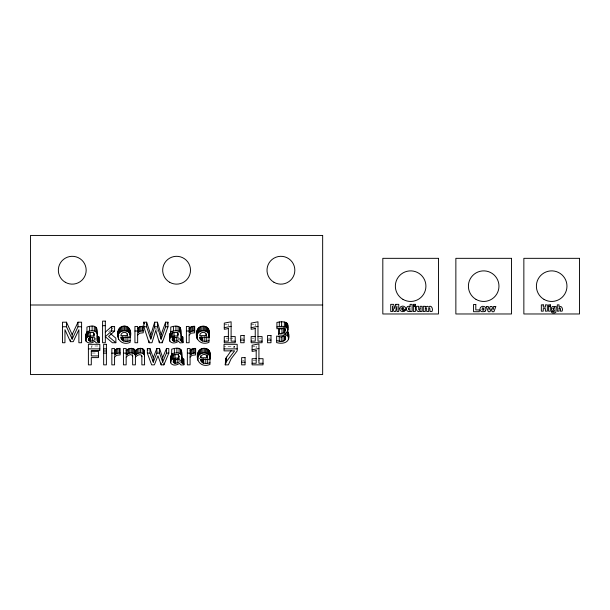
<?xml version="1.0" encoding="UTF-8"?>
<svg xmlns="http://www.w3.org/2000/svg" width="610" height="610" viewBox="0 0 610 610"><rect width="100%" height="100%" fill="white"/><g stroke="black" fill="none" stroke-linecap="round" stroke-linejoin="round"><path stroke-width="0.46" stroke-dasharray="3.05 2.29" d="M233.462 347.715L234.575 346.312L224.038 346.312M108.542 331.924L110.562 330.094M111.241 329.491L113.262 327.661M224.274 324.764L227.545 324.123M251.145 324.764L254.423 324.123M252.105 346.884L255.376 346.244M226.096 338.176L228.826 338.176M229.734 338.176L234.286 338.176M241.545 338.176L243.253 338.176M252.06 338.176L253.882 338.176M259.341 338.176L261.164 338.176M268.423 338.176L270.131 338.176M97.928 346.007L91.294 346.007L91.294 347.83M92.186 353.037L97.562 353.037M242.498 360.296L244.206 360.296M253.013 360.296L259.387 360.296M180.064 338.337L179.37 338.009L179.37 340.746M179.805 359.58L181.025 360.457M96.258 338.337L95.564 338.009L95.564 340.746M198.936 357.917L199.851 358.848M118.485 334.745L119.141 335.797M156.518 328.493L157.555 332.015M256.192 346.083L256.192 347.906M255.239 323.963L255.239 325.786M234.575 346.312L234.575 348.135M228.369 323.963L228.369 325.786M180.324 360.129L180.324 362.866M171.639 360.563L171.639 362.393M157.975 351.215L157.975 353.952M155.748 327.677L155.748 329.499"/><path stroke-width="0.91" d="M130.136 330.673L130.159 342.362C120.383 346.693 113.704 335.523 119.804 327.883C126.514 322.415 132.789 330.162 130.212 337.208L120.742 337.208C121.192 341.89 126.773 341.943 130.159 340.677M130.212 332.648L130.227 331.985M209.055 332.648C210.336 326.205 201.056 323.925 197.838 328.798C193.195 337.101 199.744 346.198 209.001 342.362L209.001 336.11M209.001 340.677C205.616 341.943 200.034 341.89 199.584 337.208L209.055 337.208L208.978 330.673M210.008 354.768C211.289 348.325 202.009 346.045 198.791 350.918C194.148 359.221 200.698 368.318 209.954 364.483L209.931 352.793M210.023 354.105L210.008 359.328L200.537 359.328C200.987 364.01 206.569 364.063 209.954 362.798M117.959 336.819L118.073 330.986M196.801 336.819C196.267 330.01 208.132 328.226 208.978 335.233M197.754 358.939C197.228 351.368 210.785 350.643 210.023 358.672M288.454 339.381L288.271 336.796L287.34 335.584L287.34 331.024L288.271 332.229C291.26 341.63 284.55 344.696 276.643 342.622L276.643 336.072L281.263 336.979L284.435 336.087L284.435 340.647L281.263 341.539L276.643 340.632M87.718 332.275L85.774 334.326L85.957 341.066C87.985 343.948 92.262 343.209 94.695 341.249L96.258 342.896L99.178 342.66L98.98 336.926L97.379 336.514L97.02 335.142M85.644 339.793L85.774 334.326M169.458 339.793L169.588 334.326L170.617 332.846L170.617 337.406L169.588 338.885L169.763 341.066C171.799 343.948 176.069 343.209 178.501 341.249L180.064 342.896L182.985 342.66L182.786 336.926L181.185 336.514L180.827 335.142M170.411 361.913L171.57 359.526L171.57 354.967L170.411 357.346L170.716 363.186C172.752 366.069 177.022 365.329 179.454 363.369L181.025 365.016L183.938 364.788L183.747 359.046L182.138 358.634L181.78 357.262M287.34 335.584L283.627 334.074C288.698 333.426 289.125 326.754 287.013 323.239C284.176 321.073 280.165 321.783 276.917 322.431L276.917 328.851L279.273 328.18L283.063 328.104L284.229 328.569L285.16 330.406C284.946 333.624 280.913 333.479 278.534 333.54M284.435 340.647L285.35 339.625L285.655 336.522M200.66 357.735C200.637 354.784 204.434 353.48 206.508 355.279L207.286 357.735L200.66 357.735L200.66 355.904M231.22 350.521L225.715 358.558L225.227 364.856L228.369 364.856L231.037 358.901L237.176 350.872L237.176 344.315L224.038 344.315L224.038 350.872L234.575 350.872L226.371 361.631L225.227 364.856M118.073 335.546C119.087 328.881 130.99 329.232 130.227 336.552M150.807 334.821L154.665 322.194L157.464 322.194L161.116 334.646L161.116 339.206L165.623 326.754L165.623 322.194L167.986 322.194L167.986 326.754L162.252 342.736L159.355 342.736L155.748 330.414L151.974 342.736L149.092 342.736L143.823 326.754L143.823 322.194L146.621 322.194L150.807 334.821L150.807 338.466M154.665 322.194L154.665 326.754L150.807 339.381L146.621 326.754L146.621 322.194M167.353 323.971L167.986 322.194M161.116 334.646L165.623 322.194M153.285 357.651L156.839 348.569L159.568 348.569L162.679 357.651L162.679 362.21L166.454 353.129L166.454 348.569L168.795 348.569L168.795 353.129L163.892 364.856L161.154 364.856L157.975 355.775L154.376 364.856L151.623 364.856L147.323 353.129L147.323 348.569L149.991 348.569L153.285 357.651L153.285 362.21L156.839 353.129L156.839 348.569M162.679 357.651L166.454 348.569M72.163 334.562L77.996 322.194L81.595 322.194L81.595 342.736L78.881 342.736L78.881 329.736L73.238 341.669L70.432 341.669L64.957 329.705L64.957 342.736L62.464 342.736L62.464 322.194L66.49 322.194L72.163 334.562L72.163 339.122L77.996 326.754L77.996 322.194M85.774 338.885C87.184 335.721 91.424 335.965 94.291 335.805L94.291 333.983M114.573 350.773L116.556 348.92L120.147 348.363L120.147 354.913L116.525 355.325L114.573 357.125M120.147 352.923L116.556 353.487L114.573 355.333L114.573 348.569L111.843 348.569L111.843 364.856L114.573 364.856L114.573 356.858M137.654 328.653L139.644 326.8L143.228 326.243L143.228 332.793L139.606 333.205L137.654 335.004M143.228 330.803L139.644 331.367L137.654 333.212L137.654 326.449L134.932 326.449L134.932 342.736L137.654 342.736L137.654 333.883M189.123 328.653L191.113 326.8L194.697 326.243L194.697 332.793L191.075 333.205L189.123 335.004M194.697 330.803L191.113 331.367L189.123 333.212L189.123 326.449L186.401 326.449L186.401 342.736L189.123 342.736L189.123 334.737M190.076 350.773L192.066 348.92L195.65 348.363L195.65 354.913L192.036 355.325L190.076 357.125M195.65 352.923L192.066 353.487L190.076 355.333L190.076 348.569L187.354 348.569L187.354 364.856L190.076 364.856L190.076 356.004M144.6 356.324L144.326 354.867C142.404 351.695 137.341 352.588 135.389 355.333L135.389 350.773C137.341 348.028 142.404 347.136 144.326 350.308L144.6 364.856L141.863 364.856L141.863 355.744M126.163 350.773C128.237 347.891 133.704 347.12 135.389 350.773M135.389 355.333C133.704 351.688 128.237 352.458 126.163 355.333L126.163 348.569L123.433 348.569L123.433 364.856L126.163 364.856L126.163 356.804M105.316 332.137L111.676 326.449L114.611 326.449L114.611 331.009L108.542 336.484L115.87 342.736L115.87 338.176L110.54 333.632M114.611 331.009L111.676 331.009L105.316 336.705L112.385 342.736L115.87 342.736M135.389 356.995L137.662 355.241L139.827 354.654L141.352 355.157L141.863 356.659M126.163 356.995L128.443 355.233L130.571 354.639L132.126 355.15L132.652 356.659M285.655 338.344C285.51 334.921 281.058 334.966 278.534 334.974L278.534 328.973L281.972 328.767L284.359 327.745L284.359 332.305M170.617 337.406L174.041 336.064L178.097 335.805L178.097 332.564M171.57 359.526L174.994 358.184L179.058 357.925L179.058 356.103M92.484 340.975L94.291 340.09L94.291 337.055L89.754 337.704L88.374 339.442L89.83 341.135L92.484 340.975L92.484 337.322M176.298 340.975L178.097 340.09L178.097 337.055L173.56 337.704L172.18 339.442L173.636 341.135L176.298 340.975L176.298 337.322M179.058 359.176L174.521 359.824L173.484 360.586L173.309 362.271L175.512 363.392L179.058 362.21L179.058 358.566M98.98 336.926L98.98 341.486L97.379 341.074C97.135 331.543 99.346 322.919 86.948 327.059L86.948 333.388L89.365 332.61L92.781 332.473L93.62 332.862L94.291 334.387M86.948 331.626C90.089 330.643 96.845 329.446 97.02 334.387M182.786 336.926L182.786 341.486L181.635 341.417L180.918 340.502C181.658 330.3 182.466 323.422 170.754 327.059L170.754 333.388L173.171 332.61L176.587 332.473L177.426 332.862L178.097 334.387M170.754 331.626C173.896 330.643 180.651 329.446 180.827 334.387M183.747 359.046L183.747 363.606L182.138 363.194C181.894 353.663 184.113 345.039 171.707 349.179L171.707 355.508L174.125 354.73L177.548 354.593L178.387 354.982L179.058 356.507M171.707 353.747C174.849 352.763 181.605 351.566 181.78 356.507M276.917 326.99C280.356 326.266 287.272 325.115 287.897 330.056M228.369 328.523L224.274 329.324L224.274 323.117L231.106 321.79L231.106 341.142L235.201 341.142M255.239 328.523L251.145 329.324L251.145 323.117L257.977 321.79L257.977 341.142L262.071 341.142M256.192 350.643L252.105 351.444L252.105 345.237L258.937 343.91L258.937 363.263L263.032 363.263M224.274 327.684L231.106 326.358M251.145 327.684L257.977 326.358M252.105 349.804L258.937 348.478M30.5 305L322.659 305M102.594 325.687L105.316 325.687M62.464 326.754L66.49 326.754L72.163 339.122M77.996 326.754L81.595 326.754M143.823 326.754L146.621 326.754M154.665 326.754L157.464 326.754L161.116 339.206M165.623 326.754L167.986 326.754M134.932 331.009L137.654 331.009M186.401 331.009L189.123 331.009M127.49 335.607L120.864 335.607C120.833 332.663 124.631 331.36 126.705 333.159L127.49 335.607L127.49 333.784M206.333 335.607L199.706 335.607C199.676 332.663 203.473 331.36 205.547 333.159L206.333 335.607L206.333 333.784M228.369 336.575L224.274 336.575L224.274 342.736L235.201 342.736L235.201 336.575L231.106 336.575M255.239 336.575L251.145 336.575L251.145 342.736L262.071 342.736L262.071 336.575L257.977 336.575M240.691 340.075L244.107 340.075M267.569 340.075L270.985 340.075M224.274 341.142L228.369 341.142L228.369 328.47M251.145 341.142L255.239 341.142L255.239 328.47M88.389 348.874L99.826 348.874M103.654 348.874L106.384 348.874M224.038 348.874L237.176 348.874M103.654 351.002L106.384 351.002M91.294 351.368L98.454 351.368L98.454 357.605L91.294 357.605L91.294 364.856L88.389 364.856L88.389 344.315L99.826 344.315L99.826 350.567L91.294 350.567L91.294 355.927L98.454 355.927M103.654 353.129L106.384 353.129M111.843 353.129L114.573 353.129M123.433 353.129L126.163 353.129M147.323 353.129L149.991 353.129L153.285 362.21M156.839 353.129L159.568 353.129L162.679 362.21M166.454 353.129L168.795 353.129M187.354 353.129L190.076 353.129M256.192 358.695L252.105 358.695L252.105 364.856L263.032 364.856L263.032 358.695L258.937 358.695M241.644 362.195L245.06 362.195M252.105 363.263L256.192 363.263L256.192 350.59M147.323 348.569L147.94 350.247M143.823 322.194L144.41 323.971M169.458 335.225L169.763 341.066M182.786 341.486L182.985 342.66M183.747 363.606L183.938 364.788M98.98 341.486L99.178 342.66M287.798 324.627L287.63 331.367M180.827 339.701L180.918 340.502M196.801 332.259L197.327 339.305M197.754 354.379L197.884 355.683M288.576 333.746L288.576 338.314M288.271 332.229L288.271 336.796M287.508 323.872L287.508 328.439M287.013 323.239L287.013 327.799M286.326 322.721L286.326 327.28M285.793 332.854L285.793 334.676M285.45 322.316L285.45 326.876M285.35 335.98L285.35 339.625M285.16 328.577L285.16 330.406M284.809 328.119L284.809 331.771M284.367 322.027L284.367 326.586M283.741 328.18L283.741 332.747M283.025 336.758L283.025 341.318M281.972 328.767L281.972 333.334M281.622 321.79L281.622 326.358M281.263 336.979L281.263 341.539M279.487 328.965L279.487 333.525M279.304 321.95L279.304 326.51M279.258 336.75L279.258 341.31M226.371 357.071L226.371 361.631M225.715 358.558L225.715 363.118M209.649 351.642L209.649 356.202M209.192 350.643L209.192 355.211M209.07 331.985L209.055 337.208M208.696 329.522L208.696 334.082M208.536 349.812L208.536 354.372M208.231 328.523L208.231 333.09M207.72 349.149L207.72 353.708M207.674 358.771L207.674 363.331M207.583 327.692L207.583 332.252M207.286 355.904L207.286 357.735M207.087 354.471L207.087 356.301M206.76 327.029L206.76 331.588M206.721 336.651L206.721 341.211M206.744 348.676L206.744 353.236M205.783 326.556L205.783 331.116M205.776 358.947L205.776 363.507M205.608 348.394L205.608 352.954M204.823 336.827L204.823 341.387M204.655 326.274L204.655 330.833M204.327 348.295L204.327 352.862M203.71 358.688L203.71 363.247M203.374 326.175L203.374 330.742M202.955 348.401L202.955 352.969M202.863 359.275L202.863 362.919M202.756 337.475L202.756 341.127M202.146 358.817L202.146 362.462M201.994 326.281L201.994 330.849M201.91 337.155L201.91 340.799M201.704 348.722L201.704 353.289M201.193 336.697L201.193 340.342M201.087 359.336L201.087 361.158M200.751 326.602L200.751 331.169M200.591 349.255L200.591 353.823M200.133 337.216L200.133 339.038M199.638 327.135L199.638 331.703M199.6 350.003L199.6 354.562M198.791 350.918L198.791 355.477M198.646 327.883L198.646 332.442M198.219 351.947L198.219 356.514M197.838 328.798L197.838 333.357M197.869 353.106L197.884 360.251M197.266 329.827L197.266 334.394M196.916 330.986L196.931 338.131M194.781 348.31L194.781 352.87M193.827 326.19L193.827 330.75M193.332 348.462L193.332 353.022M192.379 326.342L192.379 330.902M192.066 348.92L192.066 353.487M191.113 326.8L191.113 331.367M190.983 349.69L190.983 354.257M190.023 327.57L190.023 332.137M183.221 359.084L183.221 363.651M182.588 358.97L182.588 363.537M182.26 336.964L182.26 341.531M182.138 358.634L182.138 363.194M181.871 358.062L181.871 362.622M181.635 336.85L181.635 341.417M181.483 350.323L181.483 354.89M181.185 336.514L181.185 341.074M181.109 349.698L181.109 354.257M180.583 349.194L180.583 353.754M180.529 328.203L180.529 332.77M180.156 327.578L180.156 332.137M179.63 327.074L179.63 331.634M179.058 348.531L179.058 353.091M178.402 354.273L178.402 357.925M178.105 326.411L178.105 330.971M177.449 333.068L177.449 335.805M177.251 358.535L177.251 363.095M176.869 348.31L176.869 352.87M175.916 326.19L175.916 330.75M175.512 358.825L175.512 363.392M174.994 354.532L174.994 358.184M174.597 359.61L174.597 363.255M174.559 336.705L174.559 341.272M174.376 348.523L174.376 353.091M174.041 332.412L174.041 336.064M173.827 359.214L173.827 362.858M173.636 336.575L173.636 341.135M173.621 354.852L173.621 358.505M173.423 326.403L173.423 330.971M173.309 360.449L173.309 362.271M172.874 338.001L172.874 340.738M172.668 331.825L172.668 336.385M172.477 354.395L172.477 358.954M172.355 337.414L172.355 340.151M171.524 333.19L171.524 336.834M170.93 355.645L170.93 360.213M170.541 356.446L170.541 361.006M169.969 333.525L169.969 338.092M169.588 334.326L169.588 338.885M163.892 363.034L163.892 364.856M162.252 340.914L162.252 342.736M161.154 363.034L161.154 364.856M159.568 348.569L159.568 353.129M159.355 340.914L159.355 342.736M157.464 322.194L157.464 326.754M149.991 348.569L149.991 353.129M149.092 340.914L149.092 342.736M144.326 350.308L144.326 354.867M143.51 349.21L143.51 353.769M142.359 326.19L142.359 330.75M142.191 348.523L142.191 353.091M140.91 326.342L140.91 330.902M140.422 348.295L140.422 352.862M139.644 326.8L139.644 331.367M138.943 348.455L138.943 353.015M138.554 327.57L138.554 332.137M137.616 348.912L137.616 353.48M136.426 349.69L136.426 354.25M135.389 356.804L135.389 364.856L132.652 364.856L132.652 354.829M134.719 349.69L134.719 354.257M133.811 348.92L133.811 353.487M132.667 348.462L132.667 353.022M131.28 348.31L131.28 352.87M129.854 329.522L129.854 334.082M129.785 348.462L129.785 353.022M129.389 328.523L129.389 333.09M128.74 327.692L128.74 332.252M128.435 348.92L128.435 353.487M127.917 327.029L127.917 331.588M127.879 336.651L127.879 341.211M127.231 349.69L127.231 354.257M126.941 326.556L126.941 331.116M125.98 336.827L125.98 341.387M125.812 326.274L125.812 330.833M124.531 326.175L124.531 330.742M123.914 337.475L123.914 341.127M123.151 326.281L123.151 330.849M123.067 337.155L123.067 340.799M122.351 336.697L122.351 340.342M121.908 326.602L121.908 331.169M121.291 337.216L121.291 339.038M120.795 327.135L120.795 331.703M119.804 327.883L119.804 332.442M119.27 348.31L119.27 352.87M118.996 328.798L118.996 333.357M118.424 329.827L118.424 334.394M118.485 336.567L118.485 339.305M117.822 348.462L117.822 353.022M116.556 348.92L116.556 353.487M115.473 349.69L115.473 354.257M111.676 326.449L111.676 331.009M98.454 336.964L98.454 341.531M97.829 336.85L97.829 341.417M97.379 336.514L97.379 341.074M97.104 335.942L97.104 340.502M96.715 328.203L96.715 332.77M96.342 327.578L96.342 332.137M95.823 327.074L95.823 331.634M94.291 326.411L94.291 330.971M93.643 333.068L93.643 335.805M92.11 326.19L92.11 330.75M90.753 336.705L90.753 341.272M90.234 332.412L90.234 336.064M89.83 336.575L89.83 341.135M89.617 326.403L89.617 330.971M89.06 338.001L89.06 340.738M88.862 331.825L88.862 336.385M88.541 338.329L88.541 340.151M87.718 333.19L87.718 336.834M86.811 332.846L86.811 337.406M86.162 333.525L86.162 338.092M85.957 339.236L85.957 341.066M70.432 339.846L70.432 341.669M66.49 322.194L66.49 326.754M485.141 311.054A2.539 2.539 0 0 0 485.888 309.651L485.781 308.08A2.509 2.509 0 0 0 484.302 306.578C481.74 305.267 478.575 308.317 480.459 310.757A2.661 2.661 0 0 0 481.778 311.664L484.188 311.634A2.585 2.585 0 0 0 485.491 310.642M551.364 311.26L551.646 312.373L552.591 312.907L554.818 312.899L555.855 312.274L556.251 306.601L554.612 306.601L554.612 307.28C550.578 303.559 550.205 313.586 554.49 310.315L554.071 311.862L551.364 311.26M406.458 308.241C405.68 310.49 408.647 312.953 410.255 310.719L410.255 311.481L412.108 311.481L412.108 304.344L410.103 304.344L410.103 306.822A1.906 1.906 0 0 0 409.036 306.235L407.366 306.578L406.458 308.241M399.825 308.332C398.986 311.664 404.262 312.846 405.642 310.139L402.791 310.437L401.784 309.384C408.715 311.832 405.353 304.588 401.471 306.38A2.493 2.493 0 0 0 400.206 307.348L399.825 308.332M420.092 308.797L419.863 309.773L418.78 309.842L418.597 306.312L416.607 306.312C415.12 308.797 417.553 313.708 420.221 310.642L420.221 311.481L422.074 311.481L422.074 306.312L420.092 306.312L420.092 308.797M559.096 308.446L559.05 311.161L557.304 311.161L557.304 304.87L559.05 304.87L559.05 307.188C561.535 304.786 563.282 309.095 562.123 311.161L560.369 311.161C560.849 310.353 560.453 306.533 559.096 308.446M408.456 308.347L408.639 309.849L409.867 309.849L409.859 307.974L408.891 307.745L408.456 308.347M553.018 308.332C553.339 312.305 555.733 306.319 553.018 308.332M425.33 308.34L425.277 311.481L423.287 311.481L423.287 306.312L425.139 306.312L425.139 307.066L427.48 306.25L428.495 307.066C431.232 304.161 433.451 309.064 432.055 311.481L430.073 311.481L429.714 307.814L428.716 308.332L428.662 311.481L426.68 311.481L426.642 308.172L426.054 307.737L425.33 308.34M483.921 309.079L483.326 310.391L482.007 309.705L482.548 307.814L483.646 308.065L483.921 309.079M401.876 308.035L401.792 308.439L403.744 308.439L403.141 307.432L401.876 308.035M395.852 304.344L394.739 308.69L393.625 304.344L390.728 304.344L390.728 311.481L392.527 311.481L392.527 306.045L393.915 311.481L395.554 311.481L396.942 306.045L396.942 311.481L398.749 311.481L398.749 304.344L395.852 304.344M493.932 306.472L493.093 309.773L491.98 306.472L490.166 306.472L489.106 309.766L488.267 306.472L486.322 306.472L488.267 311.71L490.059 311.71L491.088 308.553L492.148 311.71L493.932 311.71L495.861 306.472L493.932 306.472M322.659 235.445L30.5 235.445L30.5 374.555L322.659 374.555L322.659 235.445M438.46 258.335L382.813 258.335L382.813 313.975L438.46 313.975L438.46 258.335M511.508 258.335L455.861 258.335L455.861 313.975L511.508 313.975L511.508 258.335M579.5 258.335L523.853 258.335L523.853 313.975L579.5 313.975L579.5 258.335M415.364 304.344L413.382 304.344L413.382 305.694L415.364 305.694L415.364 304.344M475.8 304.474L473.558 304.474L473.558 311.71L479.285 311.71L479.285 309.926L475.8 309.926L475.8 304.474M543.266 304.87L541.329 304.87L541.329 311.161L543.266 311.161L543.266 308.614L545.393 308.614L545.393 311.161L547.345 311.161L547.345 304.87L545.393 304.87L545.393 307.074L543.266 307.074L543.266 304.87M550.327 304.87L548.581 304.87L548.581 306.06L550.327 306.06L550.327 304.87M415.364 306.312L413.382 306.312L413.382 311.481L415.364 311.481L415.364 306.312M550.327 306.601L548.581 306.601L548.581 311.161L550.327 311.161L550.327 306.601M105.316 321.119L102.594 321.119L102.594 342.736L105.316 342.736L105.316 321.119M244.107 335.508L240.691 335.508L240.691 342.736L244.107 342.736L244.107 335.508M270.985 335.508L267.569 335.508L267.569 342.736L270.985 342.736L270.985 335.508M106.384 344.315L103.654 344.315L103.654 364.856L106.384 364.856L106.384 344.315M245.06 357.628L241.644 357.628L241.644 364.856L245.06 364.856L245.06 357.628M544.036 299.396A15.28 15.28 0 0 0 566.964 286.159A15.28 15.28 0 0 0 544.036 272.922A15.28 15.28 0 0 0 544.036 299.396M476.044 299.396A15.28 15.28 0 0 0 498.965 286.159A15.28 15.28 0 0 0 476.044 272.922A15.28 15.28 0 0 0 476.044 299.396M402.996 299.396A15.28 15.28 0 0 0 425.917 286.159A15.28 15.28 0 0 0 402.996 272.922A15.28 15.28 0 0 0 402.996 299.396M65.3 282.27A13.908 13.908 0 0 0 86.17 270.222A13.908 13.908 0 0 0 65.3 258.175A13.908 13.908 0 0 0 65.3 282.27M273.966 282.27A13.908 13.908 0 0 0 294.836 270.222A13.908 13.908 0 0 0 273.966 258.175A13.908 13.908 0 0 0 273.966 282.27M169.633 282.27A13.908 13.908 0 0 0 190.503 270.222A13.908 13.908 0 0 0 169.633 258.175A13.908 13.908 0 0 0 169.633 282.27"/></g></svg>
